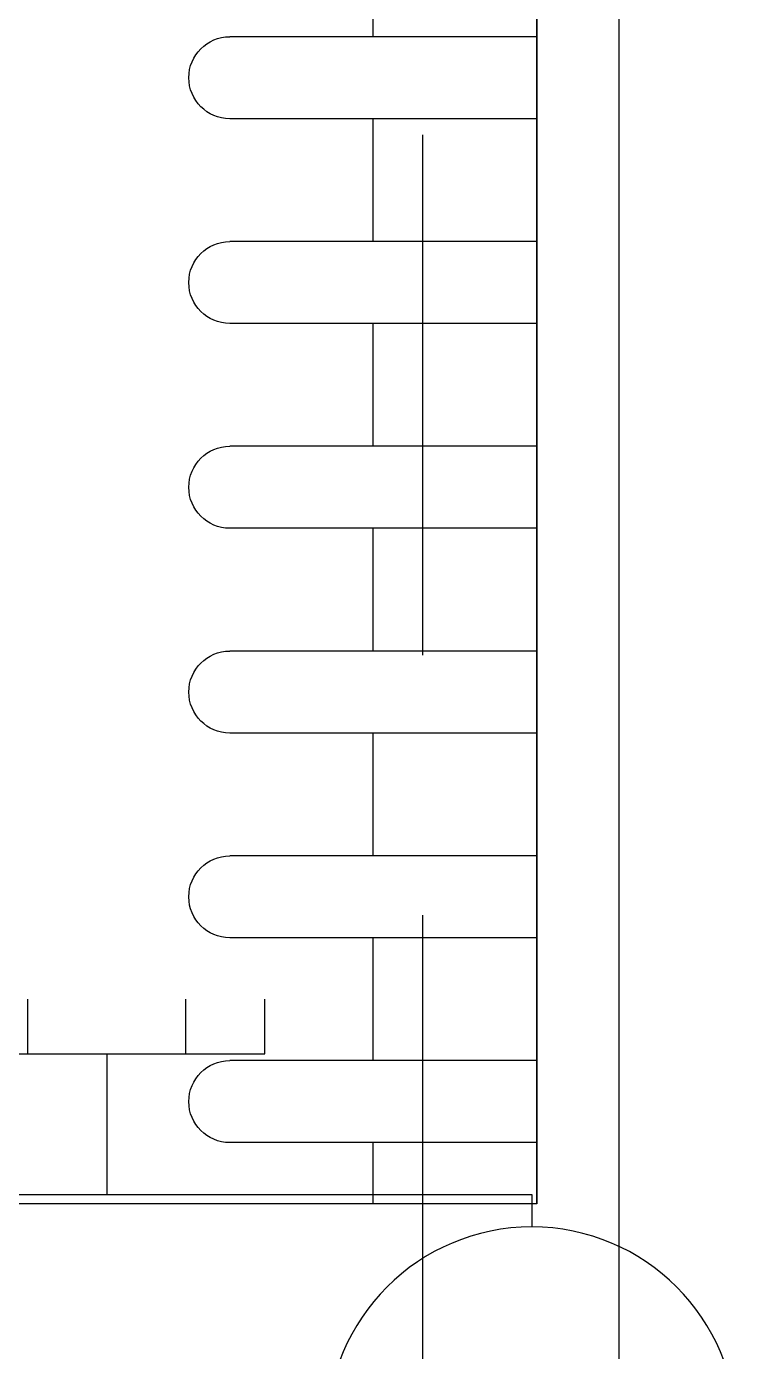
# Model space of a CAD drawing. Header units: inches. Extents: x 21 to 38546, y 13 to 15001.
# Drawn here: x 5351.92 to 5360.59, y 1732.93 to 1749.11 of the extents above; entities that cross this region are included whole.
import ezdxf

# ---------------------------------------------------------------- set-up
doc = ezdxf.new("R2010")
doc.units = ezdxf.units.IN
doc.header["$MEASUREMENT"] = 0
doc.linetypes.add('HIDDEN', pattern=[9.525, 6.35, -3.175])
doc.layers.add('RAST-IST-RADYATÖR-DİNAMİK BLOK', color=83, linetype='Continuous')
doc.layers.add('Z_MİM_-KM-WALL-RAY', color=8, linetype='HIDDEN', lineweight=25)

# ---------------------------------------------------------------- blocks, each defined once
blk = doc.blocks.new('IS_RADYATOR-PLAN-40')
at = {"layer": 'RAST-IST-RADYATÖR-DİNAMİK BLOK', "color": 7}
for p, q in [((3.25, 11.5), (3.25, 7.75)), ((4.25, 11.5), (4.25, 7.75)), ((5.75, 11.5), (5.75, 7.75)), ((6.75, 11.5), (6.75, 7.75)), ((8.25, 11.5), (8.25, 7.75)), ((9.25, 11.5), (9.25, 7.75)), ((10.75, 11.5), (10.75, 7.75)), ((11.75, 11.5), (11.75, 7.75)), ((-2.385, 11.439), (-2.78, 11.439)), ((-2.385, 1.67), (-2.385, 11.439)), ((2.5, 9.5), (3.25, 9.5)), ((4.25, 9.5), (5, 9.5)), ((5, 9.5), (5.75, 9.5)), ((6.75, 9.5), (7.5, 9.5)), ((7.5, 9.5), (8.25, 9.5)), ((9.25, 9.5), (10, 9.5)), ((10, 9.5), (10.75, 9.5)), ((11.75, 9.5), (12.5, 9.5)), ((-0.668, 6.25), (-2.385, 6.25))]:
    blk.add_line(p, q, dxfattribs=at)
at = {"layer": 'RAST-IST-RADYATÖR-DİNAMİK BLOK'}
for p, q in [((-0.668, 7.214), (-0.668, 8.178)), ((-0.668, 8.178), (0, 8.178)), ((-0.668, 5.286), (-0.668, 7.214)), ((-0.668, 7.214), (0, 7.214)), ((-0.668, 4.322), (-0.668, 5.286)), ((-0.668, 5.286), (0, 5.286))]:
    blk.add_line(p, q, dxfattribs=at)
for points in [[(0, 0), (40, 0), (40, 12.5), (0, 12.5)], [(2.5, 11.5), (37.5, 11.5), (37.5, 1), (2.5, 1)]]:
    blk.add_lwpolyline(points, dxfattribs=at)
at = {"layer": 'RAST-IST-RADYATÖR-DİNAMİK BLOK', "color": 10}
blk.add_circle((-5.28, 11.439), 2.5, dxfattribs=at)
at = {"layer": 'RAST-IST-RADYATÖR-DİNAMİK BLOK', "color": 7}
for centre in [(3.75, 7.75), (6.25, 7.75), (8.75, 7.75), (11.25, 7.75)]:
    blk.add_arc(centre, 0.5, 180, 0, dxfattribs=at)
blk = doc.blocks.new('IS_RADYATOR-PLAN-50')
at = {"layer": 'RAST-IST-RADYATÖR-DİNAMİK BLOK', "color": 7}
for p, q in [((3.25, 11.5), (3.25, 7.75)), ((4.25, 11.5), (4.25, 7.75)), ((5.75, 11.5), (5.75, 7.75)), ((6.75, 11.5), (6.75, 7.75)), ((8.25, 11.5), (8.25, 7.75)), ((9.25, 11.5), (9.25, 7.75)), ((10.75, 11.5), (10.75, 7.75)), ((11.75, 11.5), (11.75, 7.75)), ((-2.385, 11.439), (-2.78, 11.439)), ((-2.385, 1.67), (-2.385, 11.439)), ((2.5, 9.5), (3.25, 9.5)), ((4.25, 9.5), (5, 9.5)), ((5, 9.5), (5.75, 9.5)), ((6.75, 9.5), (7.5, 9.5)), ((7.5, 9.5), (8.25, 9.5)), ((9.25, 9.5), (10, 9.5)), ((10, 9.5), (10.75, 9.5)), ((11.75, 9.5), (12.5, 9.5)), ((-0.668, 6.25), (-2.385, 6.25))]:
    blk.add_line(p, q, dxfattribs=at)
at = {"layer": 'RAST-IST-RADYATÖR-DİNAMİK BLOK'}
for p, q in [((-0.668, 7.214), (-0.668, 8.178)), ((-0.668, 8.178), (0, 8.178)), ((-0.668, 5.286), (-0.668, 7.214)), ((-0.668, 7.214), (0, 7.214)), ((-0.668, 4.322), (-0.668, 5.286)), ((-0.668, 5.286), (0, 5.286))]:
    blk.add_line(p, q, dxfattribs=at)
for points in [[(0, 0), (50, 0), (50, 12.5), (0, 12.5)], [(2.5, 11.5), (47.5, 11.5), (47.5, 1), (2.5, 1)]]:
    blk.add_lwpolyline(points, dxfattribs=at)
at = {"layer": 'RAST-IST-RADYATÖR-DİNAMİK BLOK', "color": 10}
blk.add_circle((-5.28, 11.439), 2.5, dxfattribs=at)
at = {"layer": 'RAST-IST-RADYATÖR-DİNAMİK BLOK', "color": 7}
for centre in [(3.75, 7.75), (6.25, 7.75), (8.75, 7.75), (11.25, 7.75)]:
    blk.add_arc(centre, 0.5, 180, 0, dxfattribs=at)
blk = doc.blocks.new('IS_RADYATOR-PLAN-60')
at = {"layer": 'RAST-IST-RADYATÖR-DİNAMİK BLOK', "color": 7}
for p, q in [((3.25, 11.5), (3.25, 7.75)), ((4.25, 11.5), (4.25, 7.75)), ((5.75, 11.5), (5.75, 7.75)), ((6.75, 11.5), (6.75, 7.75)), ((8.25, 11.5), (8.25, 7.75)), ((9.25, 11.5), (9.25, 7.75)), ((10.75, 11.5), (10.75, 7.75)), ((11.75, 11.5), (11.75, 7.75)), ((-2.385, 11.439), (-2.78, 11.439)), ((-2.385, 1.67), (-2.385, 11.439)), ((2.5, 9.5), (3.25, 9.5)), ((4.25, 9.5), (5, 9.5)), ((5, 9.5), (5.75, 9.5)), ((6.75, 9.5), (7.5, 9.5)), ((7.5, 9.5), (8.25, 9.5)), ((9.25, 9.5), (10, 9.5)), ((10, 9.5), (10.75, 9.5)), ((11.75, 9.5), (12.5, 9.5)), ((-0.668, 6.25), (-2.385, 6.25))]:
    blk.add_line(p, q, dxfattribs=at)
at = {"layer": 'RAST-IST-RADYATÖR-DİNAMİK BLOK'}
for p, q in [((-0.668, 7.214), (-0.668, 8.178)), ((-0.668, 8.178), (0, 8.178)), ((-0.668, 5.286), (-0.668, 7.214)), ((-0.668, 7.214), (0, 7.214)), ((-0.668, 4.322), (-0.668, 5.286)), ((-0.668, 5.286), (0, 5.286))]:
    blk.add_line(p, q, dxfattribs=at)
for points in [[(0, 0), (60, 0), (60, 12.5), (0, 12.5)], [(2.5, 11.5), (57.5, 11.5), (57.5, 1), (2.5, 1)]]:
    blk.add_lwpolyline(points, dxfattribs=at)
at = {"layer": 'RAST-IST-RADYATÖR-DİNAMİK BLOK', "color": 10}
blk.add_circle((-5.28, 11.439), 2.5, dxfattribs=at)
at = {"layer": 'RAST-IST-RADYATÖR-DİNAMİK BLOK', "color": 7}
for centre in [(3.75, 7.75), (6.25, 7.75), (8.75, 7.75), (11.25, 7.75)]:
    blk.add_arc(centre, 0.5, 180, 0, dxfattribs=at)
blk = doc.blocks.new('IS_RADYATOR-PLAN-70')
at = {"layer": 'RAST-IST-RADYATÖR-DİNAMİK BLOK', "color": 7}
for p, q in [((3.25, 11.5), (3.25, 7.75)), ((4.25, 11.5), (4.25, 7.75)), ((5.75, 11.5), (5.75, 7.75)), ((6.75, 11.5), (6.75, 7.75)), ((8.25, 11.5), (8.25, 7.75)), ((9.25, 11.5), (9.25, 7.75)), ((10.75, 11.5), (10.75, 7.75)), ((11.75, 11.5), (11.75, 7.75)), ((-2.385, 11.439), (-2.78, 11.439)), ((-2.385, 1.67), (-2.385, 11.439)), ((2.5, 9.5), (3.25, 9.5)), ((4.25, 9.5), (5, 9.5)), ((5, 9.5), (5.75, 9.5)), ((6.75, 9.5), (7.5, 9.5)), ((7.5, 9.5), (8.25, 9.5)), ((9.25, 9.5), (10, 9.5)), ((10, 9.5), (10.75, 9.5)), ((11.75, 9.5), (12.5, 9.5)), ((-0.668, 6.25), (-2.385, 6.25))]:
    blk.add_line(p, q, dxfattribs=at)
at = {"layer": 'RAST-IST-RADYATÖR-DİNAMİK BLOK'}
for p, q in [((-0.668, 7.214), (-0.668, 8.178)), ((-0.668, 8.178), (0, 8.178)), ((-0.668, 5.286), (-0.668, 7.214)), ((-0.668, 7.214), (0, 7.214)), ((-0.668, 4.322), (-0.668, 5.286)), ((-0.668, 5.286), (0, 5.286))]:
    blk.add_line(p, q, dxfattribs=at)
for points in [[(0, 0), (70, 0), (70, 12.5), (0, 12.5)], [(2.5, 11.5), (67.5, 11.5), (67.5, 1), (2.5, 1)]]:
    blk.add_lwpolyline(points, dxfattribs=at)
at = {"layer": 'RAST-IST-RADYATÖR-DİNAMİK BLOK', "color": 10}
blk.add_circle((-5.28, 11.439), 2.5, dxfattribs=at)
at = {"layer": 'RAST-IST-RADYATÖR-DİNAMİK BLOK', "color": 7}
for centre in [(3.75, 7.75), (6.25, 7.75), (8.75, 7.75), (11.25, 7.75)]:
    blk.add_arc(centre, 0.5, 180, 0, dxfattribs=at)
blk = doc.blocks.new('IS_RADYATOR-PLAN-80')
at = {"layer": 'RAST-IST-RADYATÖR-DİNAMİK BLOK', "color": 7}
for p, q in [((3.25, 11.5), (3.25, 7.75)), ((4.25, 11.5), (4.25, 7.75)), ((5.75, 11.5), (5.75, 7.75)), ((6.75, 11.5), (6.75, 7.75)), ((8.25, 11.5), (8.25, 7.75)), ((9.25, 11.5), (9.25, 7.75)), ((10.75, 11.5), (10.75, 7.75)), ((11.75, 11.5), (11.75, 7.75)), ((-2.385, 11.439), (-2.78, 11.439)), ((-2.385, 1.67), (-2.385, 11.439)), ((2.5, 9.5), (3.25, 9.5)), ((4.25, 9.5), (5, 9.5)), ((5, 9.5), (5.75, 9.5)), ((6.75, 9.5), (7.5, 9.5)), ((7.5, 9.5), (8.25, 9.5)), ((9.25, 9.5), (10, 9.5)), ((10, 9.5), (10.75, 9.5)), ((11.75, 9.5), (12.5, 9.5)), ((-0.668, 6.25), (-2.385, 6.25))]:
    blk.add_line(p, q, dxfattribs=at)
at = {"layer": 'RAST-IST-RADYATÖR-DİNAMİK BLOK'}
for p, q in [((-0.668, 7.214), (-0.668, 8.178)), ((-0.668, 8.178), (0, 8.178)), ((-0.668, 5.286), (-0.668, 7.214)), ((-0.668, 7.214), (0, 7.214)), ((-0.668, 4.322), (-0.668, 5.286)), ((-0.668, 5.286), (0, 5.286))]:
    blk.add_line(p, q, dxfattribs=at)
for points in [[(0, 0), (80, 0), (80, 12.5), (0, 12.5)], [(2.5, 11.5), (77.5, 11.5), (77.5, 1), (2.5, 1)]]:
    blk.add_lwpolyline(points, dxfattribs=at)
at = {"layer": 'RAST-IST-RADYATÖR-DİNAMİK BLOK', "color": 10}
blk.add_circle((-5.28, 11.439), 2.5, dxfattribs=at)
at = {"layer": 'RAST-IST-RADYATÖR-DİNAMİK BLOK', "color": 7}
for centre in [(3.75, 7.75), (6.25, 7.75), (8.75, 7.75), (11.25, 7.75)]:
    blk.add_arc(centre, 0.5, 180, 0, dxfattribs=at)
blk = doc.blocks.new('IS_RADYATOR-PLAN-90')
at = {"layer": 'RAST-IST-RADYATÖR-DİNAMİK BLOK', "color": 7}
for p, q in [((3.25, 11.5), (3.25, 7.75)), ((4.25, 11.5), (4.25, 7.75)), ((5.75, 11.5), (5.75, 7.75)), ((6.75, 11.5), (6.75, 7.75)), ((8.25, 11.5), (8.25, 7.75)), ((9.25, 11.5), (9.25, 7.75)), ((10.75, 11.5), (10.75, 7.75)), ((11.75, 11.5), (11.75, 7.75)), ((-2.385, 11.439), (-2.78, 11.439)), ((-2.385, 1.67), (-2.385, 11.439)), ((2.5, 9.5), (3.25, 9.5)), ((4.25, 9.5), (5, 9.5)), ((5, 9.5), (5.75, 9.5)), ((6.75, 9.5), (7.5, 9.5)), ((7.5, 9.5), (8.25, 9.5)), ((9.25, 9.5), (10, 9.5)), ((10, 9.5), (10.75, 9.5)), ((11.75, 9.5), (12.5, 9.5)), ((-0.668, 6.25), (-2.385, 6.25))]:
    blk.add_line(p, q, dxfattribs=at)
at = {"layer": 'RAST-IST-RADYATÖR-DİNAMİK BLOK'}
for p, q in [((-0.668, 7.214), (-0.668, 8.178)), ((-0.668, 8.178), (0, 8.178)), ((-0.668, 5.286), (-0.668, 7.214)), ((-0.668, 7.214), (0, 7.214)), ((-0.668, 4.322), (-0.668, 5.286)), ((-0.668, 5.286), (0, 5.286))]:
    blk.add_line(p, q, dxfattribs=at)
for points in [[(0, 0), (90, 0), (90, 12.5), (0, 12.5)], [(2.5, 11.5), (87.5, 11.5), (87.5, 1), (2.5, 1)]]:
    blk.add_lwpolyline(points, dxfattribs=at)
at = {"layer": 'RAST-IST-RADYATÖR-DİNAMİK BLOK', "color": 10}
blk.add_circle((-5.28, 11.439), 2.5, dxfattribs=at)
at = {"layer": 'RAST-IST-RADYATÖR-DİNAMİK BLOK', "color": 7}
for centre in [(3.75, 7.75), (6.25, 7.75), (8.75, 7.75), (11.25, 7.75)]:
    blk.add_arc(centre, 0.5, 180, 0, dxfattribs=at)
blk = doc.blocks.new('IS_RADYATOR-PLAN-100')
at = {"layer": 'RAST-IST-RADYATÖR-DİNAMİK BLOK', "color": 7}
for p, q in [((3.25, 11.5), (3.25, 7.75)), ((4.25, 11.5), (4.25, 7.75)), ((5.75, 11.5), (5.75, 7.75)), ((6.75, 11.5), (6.75, 7.75)), ((8.25, 11.5), (8.25, 7.75)), ((9.25, 11.5), (9.25, 7.75)), ((10.75, 11.5), (10.75, 7.75)), ((11.75, 11.5), (11.75, 7.75)), ((-2.385, 11.439), (-2.78, 11.439)), ((-2.385, 1.67), (-2.385, 11.439)), ((2.5, 9.5), (3.25, 9.5)), ((4.25, 9.5), (5, 9.5)), ((5, 9.5), (5.75, 9.5)), ((6.75, 9.5), (7.5, 9.5)), ((7.5, 9.5), (8.25, 9.5)), ((9.25, 9.5), (10, 9.5)), ((10, 9.5), (10.75, 9.5)), ((11.75, 9.5), (12.5, 9.5)), ((-0.668, 6.25), (-2.385, 6.25))]:
    blk.add_line(p, q, dxfattribs=at)
at = {"layer": 'RAST-IST-RADYATÖR-DİNAMİK BLOK'}
for p, q in [((-0.668, 7.214), (-0.668, 8.178)), ((-0.668, 8.178), (0, 8.178)), ((-0.668, 5.286), (-0.668, 7.214)), ((-0.668, 7.214), (0, 7.214)), ((-0.668, 4.322), (-0.668, 5.286)), ((-0.668, 5.286), (0, 5.286))]:
    blk.add_line(p, q, dxfattribs=at)
for points in [[(0, 0), (100, 0), (100, 12.5), (0, 12.5)], [(2.5, 11.5), (97.5, 11.5), (97.5, 1), (2.5, 1)]]:
    blk.add_lwpolyline(points, dxfattribs=at)
at = {"layer": 'RAST-IST-RADYATÖR-DİNAMİK BLOK', "color": 10}
blk.add_circle((-5.28, 11.439), 2.5, dxfattribs=at)
at = {"layer": 'RAST-IST-RADYATÖR-DİNAMİK BLOK', "color": 7}
for centre in [(3.75, 7.75), (6.25, 7.75), (8.75, 7.75), (11.25, 7.75)]:
    blk.add_arc(centre, 0.5, 180, 0, dxfattribs=at)
blk = doc.blocks.new('IS_RADYATOR-PLAN-110')
at = {"layer": 'RAST-IST-RADYATÖR-DİNAMİK BLOK', "color": 7}
for p, q in [((3.25, 11.5), (3.25, 7.75)), ((4.25, 11.5), (4.25, 7.75)), ((5.75, 11.5), (5.75, 7.75)), ((6.75, 11.5), (6.75, 7.75)), ((8.25, 11.5), (8.25, 7.75)), ((9.25, 11.5), (9.25, 7.75)), ((10.75, 11.5), (10.75, 7.75)), ((11.75, 11.5), (11.75, 7.75)), ((-2.385, 11.439), (-2.78, 11.439)), ((-2.385, 1.67), (-2.385, 11.439)), ((2.5, 9.5), (3.25, 9.5)), ((4.25, 9.5), (5, 9.5)), ((5, 9.5), (5.75, 9.5)), ((6.75, 9.5), (7.5, 9.5)), ((7.5, 9.5), (8.25, 9.5)), ((9.25, 9.5), (10, 9.5)), ((10, 9.5), (10.75, 9.5)), ((11.75, 9.5), (12.5, 9.5)), ((-0.668, 6.25), (-2.385, 6.25))]:
    blk.add_line(p, q, dxfattribs=at)
at = {"layer": 'RAST-IST-RADYATÖR-DİNAMİK BLOK'}
for p, q in [((-0.668, 7.214), (-0.668, 8.178)), ((-0.668, 8.178), (0, 8.178)), ((-0.668, 5.286), (-0.668, 7.214)), ((-0.668, 7.214), (0, 7.214)), ((-0.668, 4.322), (-0.668, 5.286)), ((-0.668, 5.286), (0, 5.286))]:
    blk.add_line(p, q, dxfattribs=at)
for points in [[(0, 0), (110, 0), (110, 12.5), (0, 12.5)], [(2.5, 11.5), (107.5, 11.5), (107.5, 1), (2.5, 1)]]:
    blk.add_lwpolyline(points, dxfattribs=at)
at = {"layer": 'RAST-IST-RADYATÖR-DİNAMİK BLOK', "color": 10}
blk.add_circle((-5.28, 11.439), 2.5, dxfattribs=at)
at = {"layer": 'RAST-IST-RADYATÖR-DİNAMİK BLOK', "color": 7}
for centre in [(3.75, 7.75), (6.25, 7.75), (8.75, 7.75), (11.25, 7.75)]:
    blk.add_arc(centre, 0.5, 180, 0, dxfattribs=at)
blk = doc.blocks.new('IS_RADYATOR-PLAN-120')
at = {"layer": 'RAST-IST-RADYATÖR-DİNAMİK BLOK', "color": 7}
for p, q in [((3.25, 11.5), (3.25, 7.75)), ((4.25, 11.5), (4.25, 7.75)), ((5.75, 11.5), (5.75, 7.75)), ((6.75, 11.5), (6.75, 7.75)), ((8.25, 11.5), (8.25, 7.75)), ((9.25, 11.5), (9.25, 7.75)), ((10.75, 11.5), (10.75, 7.75)), ((11.75, 11.5), (11.75, 7.75)), ((-2.385, 11.439), (-2.78, 11.439)), ((-2.385, 1.67), (-2.385, 11.439)), ((2.5, 9.5), (3.25, 9.5)), ((4.25, 9.5), (5, 9.5)), ((5, 9.5), (5.75, 9.5)), ((6.75, 9.5), (7.5, 9.5)), ((7.5, 9.5), (8.25, 9.5)), ((9.25, 9.5), (10, 9.5)), ((10, 9.5), (10.75, 9.5)), ((11.75, 9.5), (12.5, 9.5)), ((-0.668, 6.25), (-2.385, 6.25))]:
    blk.add_line(p, q, dxfattribs=at)
at = {"layer": 'RAST-IST-RADYATÖR-DİNAMİK BLOK'}
for p, q in [((-0.668, 7.214), (-0.668, 8.178)), ((-0.668, 8.178), (0, 8.178)), ((-0.668, 5.286), (-0.668, 7.214)), ((-0.668, 7.214), (0, 7.214)), ((-0.668, 4.322), (-0.668, 5.286)), ((-0.668, 5.286), (0, 5.286))]:
    blk.add_line(p, q, dxfattribs=at)
for points in [[(0, 0), (120, 0), (120, 12.5), (0, 12.5)], [(2.5, 11.5), (117.5, 11.5), (117.5, 1), (2.5, 1)]]:
    blk.add_lwpolyline(points, dxfattribs=at)
at = {"layer": 'RAST-IST-RADYATÖR-DİNAMİK BLOK', "color": 10}
blk.add_circle((-5.28, 11.439), 2.5, dxfattribs=at)
at = {"layer": 'RAST-IST-RADYATÖR-DİNAMİK BLOK', "color": 7}
for centre in [(3.75, 7.75), (6.25, 7.75), (8.75, 7.75), (11.25, 7.75)]:
    blk.add_arc(centre, 0.5, 180, 0, dxfattribs=at)
blk = doc.blocks.new('IS_RADYATOR-PLAN-130')
at = {"layer": 'RAST-IST-RADYATÖR-DİNAMİK BLOK', "color": 7}
for p, q in [((3.25, 11.5), (3.25, 7.75)), ((4.25, 11.5), (4.25, 7.75)), ((5.75, 11.5), (5.75, 7.75)), ((6.75, 11.5), (6.75, 7.75)), ((8.25, 11.5), (8.25, 7.75)), ((9.25, 11.5), (9.25, 7.75)), ((10.75, 11.5), (10.75, 7.75)), ((11.75, 11.5), (11.75, 7.75)), ((-2.385, 11.439), (-2.78, 11.439)), ((-2.385, 1.67), (-2.385, 11.439)), ((2.5, 9.5), (3.25, 9.5)), ((4.25, 9.5), (5, 9.5)), ((5, 9.5), (5.75, 9.5)), ((6.75, 9.5), (7.5, 9.5)), ((7.5, 9.5), (8.25, 9.5)), ((9.25, 9.5), (10, 9.5)), ((10, 9.5), (10.75, 9.5)), ((11.75, 9.5), (12.5, 9.5)), ((-0.668, 6.25), (-2.385, 6.25))]:
    blk.add_line(p, q, dxfattribs=at)
at = {"layer": 'RAST-IST-RADYATÖR-DİNAMİK BLOK'}
for p, q in [((-0.668, 7.214), (-0.668, 8.178)), ((-0.668, 8.178), (0, 8.178)), ((-0.668, 5.286), (-0.668, 7.214)), ((-0.668, 7.214), (0, 7.214)), ((-0.668, 4.322), (-0.668, 5.286)), ((-0.668, 5.286), (0, 5.286))]:
    blk.add_line(p, q, dxfattribs=at)
for points in [[(0, 0), (130, 0), (130, 12.5), (0, 12.5)], [(2.5, 11.5), (127.5, 11.5), (127.5, 1), (2.5, 1)]]:
    blk.add_lwpolyline(points, dxfattribs=at)
at = {"layer": 'RAST-IST-RADYATÖR-DİNAMİK BLOK', "color": 10}
blk.add_circle((-5.28, 11.439), 2.5, dxfattribs=at)
at = {"layer": 'RAST-IST-RADYATÖR-DİNAMİK BLOK', "color": 7}
for centre in [(3.75, 7.75), (6.25, 7.75), (8.75, 7.75), (11.25, 7.75)]:
    blk.add_arc(centre, 0.5, 180, 0, dxfattribs=at)
blk = doc.blocks.new('IS_RADYATOR-PLAN-140')
at = {"layer": 'RAST-IST-RADYATÖR-DİNAMİK BLOK', "color": 7}
for p, q in [((3.25, 11.5), (3.25, 7.75)), ((4.25, 11.5), (4.25, 7.75)), ((5.75, 11.5), (5.75, 7.75)), ((6.75, 11.5), (6.75, 7.75)), ((8.25, 11.5), (8.25, 7.75)), ((9.25, 11.5), (9.25, 7.75)), ((10.75, 11.5), (10.75, 7.75)), ((11.75, 11.5), (11.75, 7.75)), ((-2.385, 11.439), (-2.78, 11.439)), ((-2.385, 1.67), (-2.385, 11.439)), ((2.5, 9.5), (3.25, 9.5)), ((4.25, 9.5), (5, 9.5)), ((5, 9.5), (5.75, 9.5)), ((6.75, 9.5), (7.5, 9.5)), ((7.5, 9.5), (8.25, 9.5)), ((9.25, 9.5), (10, 9.5)), ((10, 9.5), (10.75, 9.5)), ((11.75, 9.5), (12.5, 9.5)), ((-0.668, 6.25), (-2.385, 6.25))]:
    blk.add_line(p, q, dxfattribs=at)
at = {"layer": 'RAST-IST-RADYATÖR-DİNAMİK BLOK'}
for p, q in [((-0.668, 7.214), (-0.668, 8.178)), ((-0.668, 8.178), (0, 8.178)), ((-0.668, 5.286), (-0.668, 7.214)), ((-0.668, 7.214), (0, 7.214)), ((-0.668, 4.322), (-0.668, 5.286)), ((-0.668, 5.286), (0, 5.286))]:
    blk.add_line(p, q, dxfattribs=at)
for points in [[(0, 0), (140, 0), (140, 12.5), (0, 12.5)], [(2.5, 11.5), (137.5, 11.5), (137.5, 1), (2.5, 1)]]:
    blk.add_lwpolyline(points, dxfattribs=at)
at = {"layer": 'RAST-IST-RADYATÖR-DİNAMİK BLOK', "color": 10}
blk.add_circle((-5.28, 11.439), 2.5, dxfattribs=at)
at = {"layer": 'RAST-IST-RADYATÖR-DİNAMİK BLOK', "color": 7}
for centre in [(3.75, 7.75), (6.25, 7.75), (8.75, 7.75), (11.25, 7.75)]:
    blk.add_arc(centre, 0.5, 180, 0, dxfattribs=at)
blk = doc.blocks.new('IS_RADYATOR-PLAN-150')
at = {"layer": 'RAST-IST-RADYATÖR-DİNAMİK BLOK', "color": 7}
for p, q in [((-1.75, 11.5), (-1.75, 7.75)), ((-0.75, 11.5), (-0.75, 7.75)), ((0.75, 11.5), (0.75, 7.75)), ((1.75, 11.5), (1.75, 7.75)), ((3.25, 11.5), (3.25, 7.75)), ((4.25, 11.5), (4.25, 7.75)), ((5.75, 11.5), (5.75, 7.75)), ((6.75, 11.5), (6.75, 7.75)), ((8.25, 11.5), (8.25, 7.75)), ((9.25, 11.5), (9.25, 7.75)), ((10.75, 11.5), (10.75, 7.75)), ((11.75, 11.5), (11.75, 7.75)), ((-2.5, 9.5), (-1.75, 9.5)), ((-0.75, 9.5), (0, 9.5)), ((0, 9.5), (0.75, 9.5)), ((1.75, 9.5), (2.5, 9.5)), ((2.5, 9.5), (3.25, 9.5)), ((4.25, 9.5), (5, 9.5)), ((5, 9.5), (5.75, 9.5)), ((6.75, 9.5), (7.5, 9.5)), ((7.5, 9.5), (8.25, 9.5)), ((9.25, 9.5), (10, 9.5)), ((10, 9.5), (10.75, 9.5)), ((11.75, 9.5), (12.5, 9.5))]:
    blk.add_line(p, q, dxfattribs=at)
at = {"layer": 'RAST-IST-RADYATÖR-DİNAMİK BLOK'}
for points in [[(-5, 0), (145, 0), (145, 12.5), (-5, 12.5)], [(-2.5, 11.5), (142.5, 11.5), (142.5, 1), (-2.5, 1)]]:
    blk.add_lwpolyline(points, dxfattribs=at)
at = {"layer": 'RAST-IST-RADYATÖR-DİNAMİK BLOK', "color": 7}
for centre in [(-1.25, 7.75), (1.25, 7.75), (3.75, 7.75), (6.25, 7.75), (8.75, 7.75), (11.25, 7.75)]:
    blk.add_arc(centre, 0.5, 180, 0, dxfattribs=at)
blk = doc.blocks.new('IS_RADYATOR-PLAN-160')
at = {"layer": 'RAST-IST-RADYATÖR-DİNAMİK BLOK', "color": 7}
for p, q in [((-1.75, 11.5), (-1.75, 7.75)), ((-0.75, 11.5), (-0.75, 7.75)), ((0.75, 11.5), (0.75, 7.75)), ((1.75, 11.5), (1.75, 7.75)), ((3.25, 11.5), (3.25, 7.75)), ((4.25, 11.5), (4.25, 7.75)), ((5.75, 11.5), (5.75, 7.75)), ((6.75, 11.5), (6.75, 7.75)), ((8.25, 11.5), (8.25, 7.75)), ((9.25, 11.5), (9.25, 7.75)), ((10.75, 11.5), (10.75, 7.75)), ((11.75, 11.5), (11.75, 7.75)), ((-2.5, 9.5), (-1.75, 9.5)), ((-0.75, 9.5), (0, 9.5)), ((0, 9.5), (0.75, 9.5)), ((1.75, 9.5), (2.5, 9.5)), ((2.5, 9.5), (3.25, 9.5)), ((4.25, 9.5), (5, 9.5)), ((5, 9.5), (5.75, 9.5)), ((6.75, 9.5), (7.5, 9.5)), ((7.5, 9.5), (8.25, 9.5)), ((9.25, 9.5), (10, 9.5)), ((10, 9.5), (10.75, 9.5)), ((11.75, 9.5), (12.5, 9.5))]:
    blk.add_line(p, q, dxfattribs=at)
at = {"layer": 'RAST-IST-RADYATÖR-DİNAMİK BLOK'}
for points in [[(-5, 0), (155, 0), (155, 12.5), (-5, 12.5)], [(-2.5, 11.5), (152.5, 11.5), (152.5, 1), (-2.5, 1)]]:
    blk.add_lwpolyline(points, dxfattribs=at)
at = {"layer": 'RAST-IST-RADYATÖR-DİNAMİK BLOK', "color": 7}
for centre in [(-1.25, 7.75), (1.25, 7.75), (3.75, 7.75), (6.25, 7.75), (8.75, 7.75), (11.25, 7.75)]:
    blk.add_arc(centre, 0.5, 180, 0, dxfattribs=at)
blk = doc.blocks.new('IS_RADYATOR-PLAN-170')
at = {"layer": 'RAST-IST-RADYATÖR-DİNAMİK BLOK', "color": 7}
for p, q in [((-1.75, 11.5), (-1.75, 7.75)), ((-0.75, 11.5), (-0.75, 7.75)), ((0.75, 11.5), (0.75, 7.75)), ((1.75, 11.5), (1.75, 7.75)), ((3.25, 11.5), (3.25, 7.75)), ((4.25, 11.5), (4.25, 7.75)), ((5.75, 11.5), (5.75, 7.75)), ((6.75, 11.5), (6.75, 7.75)), ((8.25, 11.5), (8.25, 7.75)), ((9.25, 11.5), (9.25, 7.75)), ((10.75, 11.5), (10.75, 7.75)), ((11.75, 11.5), (11.75, 7.75)), ((-2.5, 9.5), (-1.75, 9.5)), ((-0.75, 9.5), (0, 9.5)), ((0, 9.5), (0.75, 9.5)), ((1.75, 9.5), (2.5, 9.5)), ((2.5, 9.5), (3.25, 9.5)), ((4.25, 9.5), (5, 9.5)), ((5, 9.5), (5.75, 9.5)), ((6.75, 9.5), (7.5, 9.5)), ((7.5, 9.5), (8.25, 9.5)), ((9.25, 9.5), (10, 9.5)), ((10, 9.5), (10.75, 9.5)), ((11.75, 9.5), (12.5, 9.5))]:
    blk.add_line(p, q, dxfattribs=at)
at = {"layer": 'RAST-IST-RADYATÖR-DİNAMİK BLOK'}
for points in [[(-5, 0), (165, 0), (165, 12.5), (-5, 12.5)], [(-2.5, 11.5), (162.5, 11.5), (162.5, 1), (-2.5, 1)]]:
    blk.add_lwpolyline(points, dxfattribs=at)
at = {"layer": 'RAST-IST-RADYATÖR-DİNAMİK BLOK', "color": 7}
for centre in [(-1.25, 7.75), (1.25, 7.75), (3.75, 7.75), (6.25, 7.75), (8.75, 7.75), (11.25, 7.75)]:
    blk.add_arc(centre, 0.5, 180, 0, dxfattribs=at)
blk = doc.blocks.new('IS_RADYATOR-PLAN-180')
at = {"layer": 'RAST-IST-RADYATÖR-DİNAMİK BLOK', "color": 7}
for p, q in [((-1.75, 11.5), (-1.75, 7.75)), ((-0.75, 11.5), (-0.75, 7.75)), ((0.75, 11.5), (0.75, 7.75)), ((1.75, 11.5), (1.75, 7.75)), ((3.25, 11.5), (3.25, 7.75)), ((4.25, 11.5), (4.25, 7.75)), ((5.75, 11.5), (5.75, 7.75)), ((6.75, 11.5), (6.75, 7.75)), ((8.25, 11.5), (8.25, 7.75)), ((9.25, 11.5), (9.25, 7.75)), ((10.75, 11.5), (10.75, 7.75)), ((11.75, 11.5), (11.75, 7.75)), ((-2.5, 9.5), (-1.75, 9.5)), ((-0.75, 9.5), (0, 9.5)), ((0, 9.5), (0.75, 9.5)), ((1.75, 9.5), (2.5, 9.5)), ((2.5, 9.5), (3.25, 9.5)), ((4.25, 9.5), (5, 9.5)), ((5, 9.5), (5.75, 9.5)), ((6.75, 9.5), (7.5, 9.5)), ((7.5, 9.5), (8.25, 9.5)), ((9.25, 9.5), (10, 9.5)), ((10, 9.5), (10.75, 9.5)), ((11.75, 9.5), (12.5, 9.5))]:
    blk.add_line(p, q, dxfattribs=at)
at = {"layer": 'RAST-IST-RADYATÖR-DİNAMİK BLOK'}
for points in [[(-5, 0), (175, 0), (175, 12.5), (-5, 12.5)], [(-2.5, 11.5), (172.5, 11.5), (172.5, 1), (-2.5, 1)]]:
    blk.add_lwpolyline(points, dxfattribs=at)
at = {"layer": 'RAST-IST-RADYATÖR-DİNAMİK BLOK', "color": 7}
for centre in [(-1.25, 7.75), (1.25, 7.75), (3.75, 7.75), (6.25, 7.75), (8.75, 7.75), (11.25, 7.75)]:
    blk.add_arc(centre, 0.5, 180, 0, dxfattribs=at)
blk = doc.blocks.new('IS_RADYATOR-PLAN-190')
at = {"layer": 'RAST-IST-RADYATÖR-DİNAMİK BLOK', "color": 7}
for p, q in [((-1.75, 11.5), (-1.75, 7.75)), ((-0.75, 11.5), (-0.75, 7.75)), ((0.75, 11.5), (0.75, 7.75)), ((1.75, 11.5), (1.75, 7.75)), ((3.25, 11.5), (3.25, 7.75)), ((4.25, 11.5), (4.25, 7.75)), ((5.75, 11.5), (5.75, 7.75)), ((6.75, 11.5), (6.75, 7.75)), ((8.25, 11.5), (8.25, 7.75)), ((9.25, 11.5), (9.25, 7.75)), ((10.75, 11.5), (10.75, 7.75)), ((11.75, 11.5), (11.75, 7.75)), ((-2.5, 9.5), (-1.75, 9.5)), ((-0.75, 9.5), (0, 9.5)), ((0, 9.5), (0.75, 9.5)), ((1.75, 9.5), (2.5, 9.5)), ((2.5, 9.5), (3.25, 9.5)), ((4.25, 9.5), (5, 9.5)), ((5, 9.5), (5.75, 9.5)), ((6.75, 9.5), (7.5, 9.5)), ((7.5, 9.5), (8.25, 9.5)), ((9.25, 9.5), (10, 9.5)), ((10, 9.5), (10.75, 9.5)), ((11.75, 9.5), (12.5, 9.5))]:
    blk.add_line(p, q, dxfattribs=at)
at = {"layer": 'RAST-IST-RADYATÖR-DİNAMİK BLOK'}
for points in [[(-5, 0), (185, 0), (185, 12.5), (-5, 12.5)], [(182.5, 11.5), (-2.5, 11.5), (-2.5, 1), (182.5, 1)]]:
    blk.add_lwpolyline(points, dxfattribs=at)
at = {"layer": 'RAST-IST-RADYATÖR-DİNAMİK BLOK', "color": 7}
for centre in [(-1.25, 7.75), (1.25, 7.75), (3.75, 7.75), (6.25, 7.75), (8.75, 7.75), (11.25, 7.75)]:
    blk.add_arc(centre, 0.5, 180, 0, dxfattribs=at)
blk = doc.blocks.new('IS_RADYATOR-PLAN-200')
at = {"layer": 'RAST-IST-RADYATÖR-DİNAMİK BLOK', "color": 7}
for p, q in [((3.25, 11.5), (3.25, 7.75)), ((4.25, 11.5), (4.25, 7.75)), ((5.75, 11.5), (5.75, 7.75)), ((6.75, 11.5), (6.75, 7.75)), ((8.25, 11.5), (8.25, 7.75)), ((9.25, 11.5), (9.25, 7.75)), ((10.75, 11.5), (10.75, 7.75)), ((11.75, 11.5), (11.75, 7.75)), ((13.25, 11.5), (13.25, 7.75)), ((14.25, 11.5), (14.25, 7.75)), ((15.75, 11.5), (15.75, 7.75)), ((16.75, 11.5), (16.75, 7.75)), ((2.5, 9.5), (3.25, 9.5)), ((4.25, 9.5), (5, 9.5)), ((5, 9.5), (5.75, 9.5)), ((6.75, 9.5), (7.5, 9.5)), ((7.5, 9.5), (8.25, 9.5)), ((9.25, 9.5), (10, 9.5)), ((10, 9.5), (10.75, 9.5)), ((11.75, 9.5), (12.5, 9.5)), ((12.5, 9.5), (13.25, 9.5)), ((14.25, 9.5), (15, 9.5)), ((15, 9.5), (15.75, 9.5)), ((16.75, 9.5), (17.5, 9.5))]:
    blk.add_line(p, q, dxfattribs=at)
at = {"layer": 'RAST-IST-RADYATÖR-DİNAMİK BLOK'}
for points in [[(0, 0), (200, 0), (200, 12.5), (0, 12.5)], [(2.5, 11.5), (197.5, 11.5), (197.5, 1), (2.5, 1)]]:
    blk.add_lwpolyline(points, dxfattribs=at)
at = {"layer": 'RAST-IST-RADYATÖR-DİNAMİK BLOK', "color": 7}
for centre in [(3.75, 7.75), (6.25, 7.75), (8.75, 7.75), (11.25, 7.75), (13.75, 7.75), (16.25, 7.75)]:
    blk.add_arc(centre, 0.5, 180, 0, dxfattribs=at)
blk = doc.blocks.new('IS_U4738')
for name, p in [('IS_RADYATOR-PLAN-40', (0, 0)), ('IS_RADYATOR-PLAN-50', (0, 0)), ('IS_RADYATOR-PLAN-60', (0, 0)), ('IS_RADYATOR-PLAN-70', (0, 0)), ('IS_RADYATOR-PLAN-80', (0, 0)), ('IS_RADYATOR-PLAN-90', (0, 0)), ('IS_RADYATOR-PLAN-100', (0, 0)), ('IS_RADYATOR-PLAN-110', (0, 0)), ('IS_RADYATOR-PLAN-120', (0, 0)), ('IS_RADYATOR-PLAN-130', (0, 0)), ('IS_RADYATOR-PLAN-140', (0, 0)), ('IS_RADYATOR-PLAN-150', (0, 0)), ('IS_RADYATOR-PLAN-160', (0, 0)), ('IS_RADYATOR-PLAN-170', (0, 0)), ('IS_RADYATOR-PLAN-180', (0, 0)), ('IS_RADYATOR-PLAN-190', (0, 0)), ('IS_RADYATOR-PLAN-200', (-5, 0))]:
    blk.add_blockref(name, p)

msp = doc.modelspace()

# ---------------------------------------------------------------- linework, layer by layer
at = {"layer": 'Z_MİM_-KM-WALL-RAY'}
msp.add_line((5356.758, 1862.083), (5356.758, 1662.084), dxfattribs=at)

# ---------------------------------------------------------------- block references
at = {"layer": 'RAST-IST-RADYATÖR-DİNAMİK BLOK', "xscale": -1, "rotation": 270}
msp.add_blockref('IS_U4738', (5346.655, 1737.231), dxfattribs=at)

doc.saveas('drawing.dxf')
